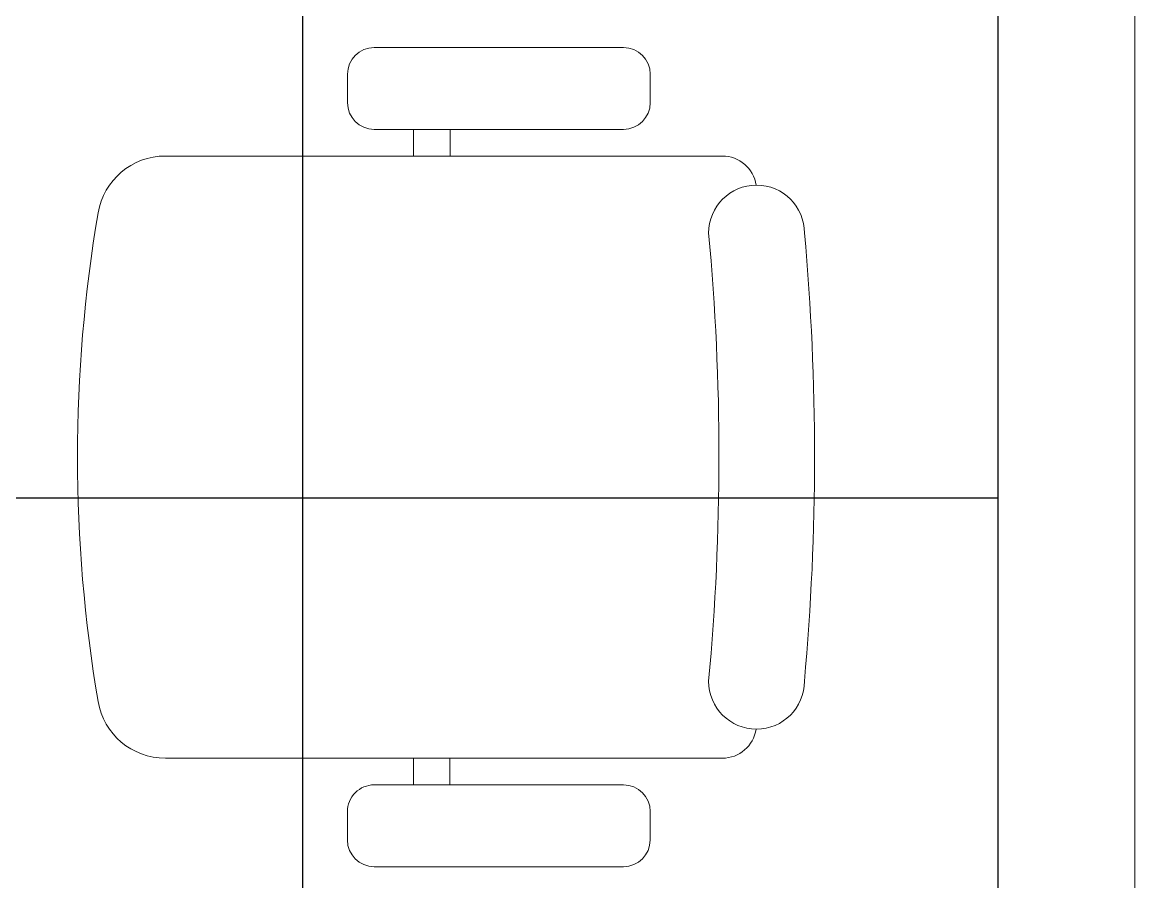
# Model space of a CAD drawing. Extents: x -560814 to 57327, y -29287 to 19916.
# Drawn here: x 12391 to 13206, y 7229 to 7858 of the extents above; entities that cross this region are included whole.
import ezdxf

# ---------------------------------------------------------------- set-up
doc = ezdxf.new("R2010")
doc.units = 0
doc.header["$LTSCALE"] = 0.25
doc.linetypes.add('DASHDOT', pattern=[25.4, 12.7, -6.35, 0, -6.35])
doc.layers.add('01-First Floor$0$FALSE CEILING', color=251, linetype='Continuous')
for name, color, linetype, lineweight in [('01-First Floor$0$LOADING', 253, 'Continuous', 5), ('01-First Floor$0$NEW Wall', 166, 'Continuous', 5), ('01-First Floor$0$Walls', 251, 'Continuous', 5), ('E-LITE-CLNG-CNDT', 6, 'DASHDOT', 35)]:
    doc.layers.add(name, color=color, linetype=linetype, lineweight=lineweight)

# ---------------------------------------------------------------- blocks, each defined once
blk = doc.blocks.new('*X241')
at = {"color": 0}
for p, q in [((5, 3), (5, 3)), ((5, 3), (5, 3)), ((5, 3), (5, 3)), ((5, 3), (5, 3)), ((5, 3), (5, 3)), ((5, 3), (5, 3)), ((5, 3), (5, 3)), ((5, 3), (5, 3)), ((5, 3), (5, 3)), ((5, 3), (5, 3)), ((5, 3), (5, 3)), ((5, 3), (5, 3)), ((5, 3), (5, 3)), ((5, 3), (5, 3)), ((5, 3), (5, 3)), ((5, 3), (5, 3)), ((5, 3), (5, 3)), ((5, 3), (5, 3)), ((5, 3), (5, 3)), ((5, 3), (5, 3)), ((5, 3), (5, 3)), ((5, 3), (5, 3)), ((5, 3), (5, 3)), ((5, 3), (5, 3)), ((5, 3), (5, 3)), ((5, 3), (5, 3)), ((5, 3), (5, 3)), ((5, 3), (5, 3)), ((5, 3), (5, 3)), ((5, 3), (5, 3)), ((5, 3), (5, 3)), ((5, 3), (5, 3)), ((5, 3), (5, 3)), ((5, 3), (5, 3)), ((5, 3), (5, 3)), ((5, 3), (5, 3)), ((5, 3), (5, 3)), ((5, 3), (5, 3)), ((5, 3), (5, 3)), ((5, 3), (5, 3)), ((5, 3), (5, 3)), ((5, 3), (5, 3)), ((5, 3), (5, 3)), ((5, 3), (5, 3)), ((5, 3), (5, 3)), ((5, 3), (5, 3)), ((5, 3), (5, 3)), ((5, 3), (5, 3)), ((5, 3), (5, 3)), ((5, 3), (5, 3)), ((5, 3), (5, 3)), ((5, 3), (5, 3)), ((5, 3), (5, 3)), ((5, 3), (5, 3)), ((5, 3), (5, 3)), ((5, 3), (5, 3)), ((5, 3), (5, 3)), ((5, 3), (5, 3)), ((5, 3), (5, 3)), ((5, 3), (5, 3)), ((5, 3), (5, 3)), ((5, 3), (5, 3)), ((5, 3), (5, 3)), ((5, 3), (5, 3)), ((5, 3), (5, 3)), ((5, 3), (5, 3)), ((6, 3), (5, 3)), ((5, 3), (5, 3)), ((6, 3), (5, 3)), ((5, 3), (5, 3)), ((6, 3), (5, 3)), ((5, 3), (5, 3)), ((6, 3), (5, 3)), ((5, 3), (5, 3)), ((5, 3), (5, 3)), ((5, 3), (5, 3)), ((5, 3), (5, 3)), ((5, 3), (5, 3)), ((5, 3), (5, 3)), ((5, 3), (5, 3)), ((5, 3), (5, 3)), ((5, 3), (5, 3)), ((5, 3), (5, 3)), ((5, 3), (5, 3)), ((5, 3), (5, 3)), ((5, 3), (5, 3)), ((5, 3), (5, 3)), ((5, 3), (5, 3)), ((5, 3), (5, 3)), ((5, 3), (5, 3)), ((5, 3), (5, 3)), ((5, 3), (5, 3)), ((5, 3), (5, 3)), ((5, 3), (5, 3)), ((5, 3), (5, 3)), ((5, 3), (5, 3)), ((6, 3), (6, 3)), ((6, 3), (6, 3)), ((6, 3), (6, 3)), ((6, 3), (6, 3)), ((6, 3), (6, 3)), ((6, 3), (6, 3)), ((6, 3), (6, 3)), ((6, 3), (6, 3)), ((6, 3), (6, 3)), ((6, 3), (6, 3)), ((6, 3), (6, 3)), ((6, 3), (6, 3)), ((6, 3), (6, 3)), ((6, 3), (6, 3)), ((6, 3), (6, 3)), ((6, 3), (6, 3)), ((6, 3), (6, 3)), ((6, 3), (6, 3)), ((6, 3), (6, 3)), ((6, 3), (6, 3)), ((6, 3), (6, 3)), ((6, 3), (6, 3)), ((6, 3), (6, 3)), ((6, 3), (6, 3)), ((6, 3), (6, 3)), ((6, 3), (6, 3)), ((6, 3), (6, 3)), ((6, 3), (6, 3)), ((6, 3), (6, 3)), ((6, 3), (6, 3)), ((6, 3), (6, 3)), ((6, 3), (6, 3)), ((6, 3), (6, 3)), ((6, 3), (6, 3)), ((6, 3), (6, 3)), ((6, 3), (6, 3)), ((6, 3), (6, 3)), ((6, 3), (6, 3)), ((6, 3), (6, 3)), ((6, 3), (6, 3)), ((6, 3), (6, 3)), ((6, 3), (6, 3)), ((6, 3), (6, 3)), ((6, 3), (6, 3)), ((6, 3), (6, 3)), ((6, 3), (6, 3)), ((6, 3), (6, 3)), ((6, 3), (6, 3)), ((6, 3), (6, 3)), ((6, 3), (6, 3)), ((6, 3), (6, 3)), ((6, 3), (6, 3)), ((6, 3), (6, 3)), ((6, 3), (6, 3)), ((6, 3), (6, 3)), ((6, 3), (6, 3)), ((6, 3), (6, 3)), ((6, 3), (6, 3)), ((6, 3), (6, 3)), ((6, 3), (6, 3)), ((6, 3), (6, 3)), ((6, 3), (6, 3)), ((6, 3), (6, 3)), ((6, 3), (6, 3)), ((6, 3), (6, 3)), ((6, 3), (6, 3)), ((6, 3), (6, 3)), ((6, 3), (6, 3)), ((6, 3), (6, 3)), ((6, 3), (6, 3)), ((6, 3), (6, 3)), ((6, 3), (6, 3)), ((6, 3), (6, 3)), ((6, 3), (6, 3)), ((6, 3), (6, 3)), ((6, 3), (6, 3)), ((6, 3), (6, 3)), ((6, 3), (6, 3)), ((6, 3), (6, 3)), ((6, 3), (6, 3)), ((6, 3), (6, 3)), ((6, 3), (6, 3)), ((6, 3), (6, 3)), ((6, 3), (6, 3)), ((6, 3), (6, 3)), ((6, 3), (6, 3)), ((6, 3), (6, 3)), ((6, 3), (6, 3)), ((6, 3), (6, 3)), ((6, 3), (6, 3)), ((6, 3), (6, 3)), ((6, 3), (6, 3)), ((6, 3), (6, 3)), ((6, 3), (6, 3)), ((6, 3), (6, 3)), ((6, 3), (6, 3)), ((6, 3), (6, 3)), ((6, 3), (6, 3)), ((6, 3), (6, 3)), ((6, 3), (6, 3)), ((6, 3), (6, 3)), ((6, 3), (6, 3)), ((6, 3), (6, 3)), ((6, 3), (6, 3)), ((6, 3), (6, 3)), ((6, 3), (6, 3)), ((6, 3), (6, 3)), ((6, 3), (6, 3)), ((6, 3), (6, 3)), ((6, 3), (6, 3)), ((6, 3), (6, 3)), ((6, 3), (6, 3)), ((6, 3), (6, 3)), ((6, 3), (6, 3)), ((6, 3), (6, 3)), ((6, 3), (6, 3)), ((6, 3), (6, 3)), ((6, 3), (6, 3)), ((6, 3), (6, 3)), ((6, 3), (6, 3)), ((6, 3), (6, 3)), ((6, 3), (6, 3)), ((6, 3), (6, 3)), ((6, 3), (6, 3)), ((6, 3), (6, 3)), ((6, 3), (6, 3)), ((6, 3), (6, 3)), ((6, 3), (6, 3)), ((6, 3), (6, 3)), ((6, 3), (6, 3)), ((6, 3), (6, 3)), ((6, 3), (6, 3)), ((6, 3), (6, 3)), ((6, 3), (6, 3)), ((6, 3), (6, 3)), ((6, 3), (6, 3)), ((6, 3), (6, 3)), ((6, 3), (6, 3)), ((6, 3), (6, 3)), ((6, 3), (6, 3)), ((6, 3), (6, 3)), ((6, 3), (6, 3)), ((6, 3), (6, 3)), ((6, 3), (6, 3)), ((6, 3), (6, 3)), ((6, 3), (6, 3)), ((6, 3), (6, 3)), ((6, 3), (6, 3)), ((6, 3), (6, 3)), ((6, 3), (6, 3)), ((6, 3), (6, 3)), ((6, 3), (6, 3)), ((6, 3), (6, 3)), ((6, 3), (6, 3)), ((6, 3), (6, 3)), ((6, 3), (6, 3)), ((6, 3), (6, 3)), ((6, 3), (6, 3)), ((6, 3), (6, 3)), ((6, 3), (6, 3)), ((6, 3), (6, 3)), ((6, 3), (6, 3)), ((6, 3), (6, 3)), ((6, 3), (6, 3)), ((6, 3), (6, 3)), ((6, 3), (6, 3)), ((6, 3), (6, 3)), ((6, 3), (6, 3)), ((6, 3), (6, 3)), ((6, 3), (6, 3)), ((6, 3), (6, 3)), ((6, 3), (6, 3)), ((6, 3), (6, 3)), ((6, 3), (6, 3)), ((6, 3), (6, 3)), ((6, 3), (6, 3)), ((6, 3), (6, 3)), ((6, 3), (6, 3)), ((6, 3), (6, 3)), ((6, 3), (6, 3)), ((6, 3), (6, 3)), ((6, 3), (6, 3)), ((6, 3), (6, 3)), ((6, 3), (6, 3)), ((6, 3), (6, 3)), ((6, 3), (6, 3)), ((6, 3), (6, 3)), ((6, 3), (6, 3)), ((6, 3), (6, 3)), ((6, 3), (6, 3)), ((6, 3), (6, 3)), ((6, 3), (6, 3)), ((6, 3), (6, 3)), ((6, 3), (6, 3)), ((6, 3), (6, 3)), ((6, 3), (6, 3)), ((6, 3), (6, 3)), ((6, 3), (6, 3)), ((6, 3), (6, 3)), ((6, 3), (6, 3)), ((6, 3), (6, 3)), ((6, 3), (6, 3)), ((6, 3), (6, 3)), ((6, 3), (6, 3)), ((6, 3), (5, 3)), ((6, 3), (5, 3)), ((6, 3), (5, 3)), ((6, 3), (5, 3)), ((6, 3), (5, 3)), ((6, 3), (6, 3)), ((6, 3), (6, 3)), ((6, 3), (6, 3)), ((6, 3), (6, 3)), ((6, 3), (6, 3)), ((6, 3), (6, 3)), ((6, 3), (6, 3)), ((6, 3), (6, 3)), ((6, 3), (6, 3)), ((6, 3), (6, 3)), ((6, 3), (6, 3)), ((6, 3), (6, 3)), ((6, 3), (6, 3)), ((6, 3), (6, 3)), ((6, 3), (6, 3)), ((6, 3), (6, 3)), ((6, 3), (6, 3)), ((6, 3), (6, 3)), ((6, 3), (6, 3)), ((6, 3), (6, 3)), ((6, 3), (6, 3)), ((6, 3), (6, 3)), ((6, 3), (6, 3)), ((6, 3), (6, 3)), ((6, 3), (6, 3)), ((6, 3), (6, 3)), ((6, 3), (6, 3)), ((6, 3), (6, 3)), ((6, 3), (6, 3)), ((6, 3), (6, 3)), ((6, 3), (6, 3)), ((6, 3), (6, 3)), ((6, 3), (6, 3)), ((6, 3), (6, 3)), ((6, 3), (6, 3)), ((6, 3), (6, 3)), ((6, 3), (6, 3)), ((6, 3), (6, 3)), ((6, 3), (6, 3)), ((6, 3), (6, 3)), ((6, 3), (6, 3)), ((6, 3), (6, 3)), ((6, 3), (6, 3)), ((6, 3), (6, 3)), ((6, 3), (6, 3)), ((6, 3), (6, 3)), ((6, 3), (6, 3)), ((6, 3), (6, 3)), ((6, 3), (6, 3)), ((6, 3), (6, 3)), ((6, 3), (6, 3)), ((6, 3), (6, 3)), ((6, 3), (6, 3)), ((6, 3), (6, 3)), ((6, 3), (6, 3)), ((6, 3), (6, 3)), ((6, 3), (6, 3)), ((6, 3), (6, 3)), ((6, 3), (6, 3)), ((6, 3), (6, 3)), ((6, 3), (6, 3)), ((6, 3), (6, 3)), ((6, 3), (6, 3)), ((6, 3), (6, 3)), ((6, 3), (6, 3)), ((6, 3), (6, 3)), ((6, 3), (6, 3)), ((6, 3), (6, 3)), ((6, 3), (6, 3)), ((6, 3), (6, 3)), ((6, 3), (6, 3)), ((6, 3), (6, 3)), ((6, 3), (6, 3)), ((6, 3), (6, 3)), ((6, 3), (6, 3)), ((6, 3), (6, 3)), ((6, 3), (6, 3)), ((6, 3), (6, 3)), ((6, 3), (6, 3)), ((6, 3), (6, 3)), ((6, 3), (6, 3)), ((6, 3), (6, 3)), ((6, 3), (6, 3)), ((6, 3), (6, 3)), ((6, 3), (6, 3)), ((6, 3), (6, 3)), ((6, 3), (6, 3)), ((6, 3), (6, 3)), ((6, 3), (6, 3)), ((6, 3), (6, 3)), ((6, 3), (6, 3)), ((6, 3), (6, 3)), ((6, 3), (6, 3)), ((6, 3), (6, 3)), ((6, 3), (6, 3)), ((6, 3), (6, 3)), ((6, 3), (6, 3)), ((6, 3), (6, 3)), ((6, 3), (6, 3)), ((6, 3), (6, 3)), ((6, 3), (6, 3)), ((6, 3), (6, 3)), ((6, 3), (6, 3)), ((6, 3), (6, 3)), ((6, 3), (6, 3)), ((6, 3), (6, 3)), ((6, 3), (6, 3)), ((6, 3), (6, 3)), ((6, 3), (6, 3)), ((6, 3), (6, 3)), ((6, 3), (6, 3)), ((6, 3), (6, 3)), ((6, 3), (6, 3)), ((6, 3), (6, 3)), ((6, 3), (6, 3)), ((6, 3), (6, 3)), ((6, 3), (6, 3)), ((6, 3), (6, 3)), ((6, 3), (6, 3)), ((6, 3), (6, 3)), ((6, 3), (6, 3)), ((6, 3), (6, 3)), ((6, 3), (6, 3)), ((6, 3), (6, 3)), ((6, 3), (6, 3)), ((6, 3), (6, 3)), ((6, 3), (6, 3)), ((6, 3), (6, 3)), ((6, 3), (6, 3)), ((6, 3), (6, 3)), ((6, 3), (6, 3)), ((6, 3), (6, 3)), ((6, 3), (6, 3)), ((6, 3), (6, 3)), ((6, 3), (6, 3)), ((6, 3), (6, 3)), ((6, 3), (6, 3)), ((6, 3), (6, 3)), ((6, 3), (6, 3)), ((6, 3), (6, 3)), ((6, 3), (6, 3)), ((6, 3), (6, 3)), ((6, 3), (6, 3)), ((6, 3), (6, 3)), ((6, 3), (6, 3)), ((6, 3), (6, 3)), ((6, 3), (6, 3)), ((6, 3), (6, 3)), ((6, 3), (6, 3)), ((6, 3), (6, 3)), ((6, 3), (6, 3)), ((6, 3), (6, 3)), ((6, 3), (6, 3)), ((6, 3), (6, 3)), ((6, 3), (6, 3)), ((6, 3), (6, 3)), ((6, 3), (6, 3)), ((6, 3), (6, 3)), ((6, 3), (6, 3)), ((6, 3), (6, 3)), ((6, 3), (6, 3)), ((6, 3), (6, 3)), ((6, 3), (6, 3)), ((6, 3), (6, 3)), ((6, 3), (6, 3)), ((6, 3), (6, 3)), ((6, 3), (6, 3)), ((6, 3), (6, 3)), ((6, 3), (6, 3)), ((6, 3), (6, 3)), ((6, 3), (6, 3)), ((6, 3), (6, 3)), ((6, 3), (6, 3)), ((6, 3), (6, 3)), ((6, 3), (6, 3)), ((6, 3), (6, 3)), ((6, 3), (6, 3)), ((6, 3), (6, 3)), ((6, 3), (6, 3)), ((6, 3), (6, 3)), ((6, 3), (6, 3)), ((6, 3), (6, 3)), ((6, 3), (6, 3)), ((6, 3), (6, 3)), ((6, 3), (6, 3)), ((6, 3), (6, 3)), ((6, 3), (6, 3)), ((6, 3), (6, 3)), ((6, 3), (6, 3)), ((6, 3), (6, 3)), ((6, 3), (6, 3)), ((6, 3), (6, 3)), ((6, 3), (6, 3)), ((6, 3), (6, 3)), ((6, 3), (6, 3)), ((6, 3), (6, 3)), ((6, 3), (6, 3)), ((6, 3), (6, 3)), ((6, 3), (6, 3)), ((6, 3), (6, 3)), ((6, 3), (6, 3)), ((6, 3), (6, 3)), ((6, 3), (6, 3)), ((6, 3), (6, 3)), ((6, 3), (6, 3)), ((6, 3), (6, 3)), ((6, 3), (6, 3)), ((6, 3), (6, 3)), ((6, 3), (6, 3)), ((6, 3), (6, 3)), ((6, 3), (6, 3)), ((6, 3), (6, 3)), ((6, 3), (6, 3)), ((6, 3), (6, 3)), ((6, 3), (6, 3)), ((6, 3), (6, 3)), ((6, 3), (6, 3)), ((6, 3), (6, 3)), ((6, 3), (6, 3)), ((6, 3), (6, 3)), ((6, 3), (6, 3)), ((6, 3), (6, 3)), ((6, 3), (6, 3)), ((6, 3), (6, 3)), ((6, 3), (6, 3)), ((6, 3), (6, 3)), ((6, 3), (6, 3)), ((6, 3), (6, 3)), ((6, 3), (6, 3)), ((6, 3), (6, 3)), ((6, 3), (6, 3)), ((6, 3), (6, 3)), ((6, 3), (6, 3)), ((6, 3), (6, 3)), ((6, 3), (6, 3)), ((6, 3), (6, 3)), ((6, 3), (6, 3)), ((6, 3), (6, 3)), ((6, 3), (6, 3)), ((6, 3), (6, 3)), ((6, 3), (6, 3)), ((6, 3), (6, 3)), ((6, 3), (6, 3)), ((6, 3), (6, 3)), ((6, 3), (6, 3)), ((6, 3), (6, 3)), ((6, 3), (6, 3)), ((6, 3), (6, 3)), ((6, 3), (6, 3)), ((6, 3), (6, 3)), ((6, 3), (6, 3)), ((6, 3), (6, 3)), ((6, 3), (6, 3)), ((6, 3), (6, 3)), ((6, 3), (6, 3)), ((6, 3), (6, 3)), ((6, 3), (6, 3)), ((6, 3), (6, 3)), ((6, 3), (6, 3)), ((6, 3), (6, 3)), ((6, 3), (6, 3)), ((6, 3), (6, 3)), ((6, 3), (6, 3)), ((6, 3), (6, 3)), ((6, 3), (6, 3)), ((6, 3), (6, 3)), ((6, 3), (6, 3)), ((6, 3), (6, 3)), ((6, 3), (6, 3)), ((6, 3), (6, 3)), ((6, 3), (6, 3)), ((6, 3), (6, 3)), ((6, 3), (6, 3)), ((6, 3), (6, 3)), ((6, 3), (6, 3)), ((6, 3), (6, 3)), ((6, 3), (6, 3)), ((6, 3), (6, 3)), ((6, 3), (6, 3)), ((6, 3), (6, 3)), ((6, 3), (6, 3)), ((6, 3), (6, 3)), ((6, 3), (6, 3)), ((6, 3), (6, 3)), ((6, 3), (6, 3)), ((6, 3), (6, 3)), ((6, 3), (6, 3)), ((6, 3), (6, 3)), ((6, 3), (6, 3)), ((6, 3), (6, 3)), ((6, 3), (6, 3)), ((6, 3), (6, 3)), ((6, 3), (6, 3)), ((6, 3), (6, 3)), ((6, 3), (6, 3)), ((6, 3), (6, 3)), ((6, 3), (6, 3)), ((6, 3), (6, 3)), ((6, 3), (6, 3)), ((6, 3), (6, 3)), ((6, 3), (6, 3)), ((6, 3), (6, 3)), ((6, 3), (6, 3)), ((6, 3), (6, 3)), ((6, 3), (6, 3)), ((6, 3), (6, 3)), ((6, 3), (6, 3)), ((6, 3), (6, 3)), ((6, 3), (6, 3)), ((6, 3), (6, 3)), ((6, 3), (6, 3)), ((6, 3), (6, 3)), ((6, 3), (6, 3)), ((6, 3), (6, 3)), ((6, 3), (6, 3)), ((6, 3), (6, 3)), ((6, 3), (6, 3))]:
    blk.add_line(p, q, dxfattribs=at)
blk = doc.blocks.new('*X242')
at = {"color": 0}
for p, q in [((13, 1), (13, 1)), ((13, 1), (13, 1)), ((13, 1), (13, 1)), ((13, 1), (13, 1)), ((13, 1), (13, 1)), ((13, 1), (13, 1)), ((13, 1), (13, 1)), ((13, 1), (13, 1)), ((13, 1), (13, 1)), ((13, 1), (13, 1)), ((13, 1), (13, 1)), ((13, 1), (13, 1)), ((13, 1), (13, 1)), ((13, 1), (13, 1)), ((13, 1), (13, 1)), ((13, 1), (14, 1)), ((13, 1), (14, 1)), ((13, 1), (14, 1)), ((13, 1), (13, 1)), ((13, 1), (13, 1)), ((13, 1), (13, 1)), ((13, 1), (13, 1)), ((13, 1), (13, 1)), ((13, 1), (13, 1)), ((13, 1), (13, 1)), ((13, 1), (13, 1)), ((13, 1), (13, 1)), ((13, 1), (13, 1)), ((13, 1), (13, 1)), ((13, 1), (13, 1)), ((13, 1), (13, 1)), ((13, 1), (13, 1)), ((13, 1), (13, 1)), ((13, 1), (13, 1)), ((13, 1), (13, 1)), ((13, 1), (13, 1)), ((13, 1), (13, 1)), ((13, 1), (13, 1)), ((13, 1), (13, 1)), ((13, 1), (13, 1)), ((13, 1), (13, 1)), ((13, 1), (13, 1)), ((13, 1), (13, 1)), ((13, 1), (13, 1)), ((13, 1), (13, 1)), ((13, 1), (13, 1)), ((13, 1), (13, 1)), ((13, 1), (13, 1)), ((13, 1), (13, 1)), ((13, 1), (13, 1)), ((13, 1), (13, 1)), ((13, 1), (13, 1)), ((13, 1), (13, 1)), ((13, 1), (13, 1)), ((13, 1), (13, 1)), ((13, 1), (13, 1)), ((13, 1), (13, 1)), ((13, 1), (13, 1)), ((13, 1), (13, 1)), ((13, 1), (13, 1)), ((13, 1), (13, 1)), ((13, 1), (13, 1)), ((13, 1), (13, 1)), ((13, 1), (13, 1)), ((13, 1), (13, 1)), ((13, 1), (13, 1)), ((13, 1), (13, 1)), ((13, 1), (13, 1)), ((13, 1), (13, 1)), ((13, 1), (13, 1)), ((13, 1), (13, 1)), ((13, 1), (13, 1)), ((13, 1), (13, 1)), ((13, 1), (13, 1)), ((13, 1), (13, 1)), ((13, 1), (13, 1)), ((13, 1), (13, 1)), ((13, 1), (13, 1)), ((13, 1), (13, 1)), ((13, 1), (13, 1)), ((13, 1), (13, 1)), ((13, 1), (13, 1)), ((13, 1), (13, 1)), ((13, 1), (13, 1)), ((13, 1), (13, 1)), ((13, 1), (13, 1)), ((13, 1), (13, 1)), ((13, 1), (13, 1)), ((13, 1), (13, 1)), ((13, 1), (13, 1)), ((13, 1), (13, 1)), ((13, 1), (13, 1)), ((13, 1), (13, 1)), ((13, 1), (13, 1)), ((13, 1), (13, 1)), ((13, 1), (13, 1)), ((13, 1), (13, 1)), ((13, 1), (13, 1)), ((13, 1), (13, 1)), ((13, 1), (13, 1)), ((13, 1), (13, 1)), ((13, 1), (13, 1)), ((13, 1), (13, 1)), ((13, 1), (13, 1)), ((13, 1), (13, 1)), ((13, 1), (13, 1)), ((13, 1), (13, 1)), ((13, 1), (13, 1)), ((13, 1), (13, 1)), ((13, 1), (13, 1)), ((13, 1), (13, 1)), ((13, 1), (13, 1)), ((13, 1), (13, 1)), ((13, 1), (13, 1)), ((13, 1), (13, 1)), ((13, 1), (13, 1)), ((13, 1), (13, 1)), ((13, 1), (13, 1)), ((13, 1), (13, 1)), ((13, 1), (13, 1)), ((13, 1), (13, 1)), ((13, 1), (13, 1)), ((13, 1), (13, 1)), ((13, 1), (14, 1)), ((13, 0), (13, 0)), ((13, 0), (13, 0)), ((13, 0), (13, 0)), ((13, 0), (13, 0)), ((13, 0), (13, 0)), ((13, 0), (13, 0)), ((13, 0), (13, 0)), ((13, 0), (13, 0)), ((13, 0), (13, 0)), ((13, 0), (13, 0)), ((13, 0), (13, 0)), ((13, 0), (13, 0)), ((13, 0), (13, 0)), ((13, 0), (13, 0)), ((13, 0), (13, 0)), ((13, 0), (13, 0)), ((13, 0), (13, 0)), ((13, 0), (13, 0)), ((13, 0), (13, 0)), ((13, 0), (13, 0)), ((13, 0), (13, 0)), ((13, 0), (13, 0)), ((13, 0), (13, 0)), ((13, 0), (13, 0)), ((13, 0), (13, 0)), ((13, 0), (13, 0)), ((13, 0), (13, 0)), ((13, 0), (13, 0)), ((13, 0), (13, 0)), ((13, 0), (13, 0)), ((13, 0), (13, 0)), ((13, 0), (13, 0)), ((13, 0), (13, 0)), ((13, 0), (13, 0)), ((13, 0), (13, 0)), ((13, 0), (13, 0)), ((13, 0), (13, 0)), ((13, 0), (13, 0)), ((13, 0), (13, 0)), ((13, 0), (13, 0)), ((13, 0), (13, 0)), ((13, 0), (13, 0)), ((13, 0), (13, 0)), ((13, 0), (13, 0)), ((13, 0), (13, 0)), ((13, 0), (13, 0)), ((13, 0), (13, 0)), ((13, 0), (13, 0)), ((13, 0), (14, 0)), ((13, 0), (14, 0)), ((13, 0), (13, 0)), ((13, 0), (14, 0)), ((14, 1), (14, 1)), ((14, 1), (14, 1)), ((14, 1), (14, 1)), ((14, 1), (14, 1)), ((14, 1), (14, 1)), ((14, 1), (14, 1)), ((14, 1), (14, 1)), ((14, 1), (14, 1)), ((14, 1), (14, 1)), ((14, 1), (14, 1)), ((14, 1), (14, 1)), ((14, 1), (14, 1)), ((14, 1), (14, 1)), ((14, 1), (14, 1)), ((14, 1), (14, 1)), ((14, 1), (14, 1)), ((14, 1), (14, 1)), ((14, 1), (14, 1)), ((14, 1), (14, 1)), ((14, 1), (14, 1)), ((14, 1), (14, 1)), ((14, 1), (14, 1)), ((14, 1), (14, 1)), ((14, 1), (14, 1)), ((14, 1), (14, 1)), ((14, 1), (14, 1)), ((14, 1), (14, 1)), ((14, 1), (14, 1)), ((14, 1), (14, 1)), ((14, 1), (14, 1)), ((14, 1), (14, 1)), ((14, 1), (14, 1)), ((14, 1), (14, 1)), ((14, 1), (14, 1)), ((14, 1), (14, 1)), ((14, 1), (14, 1)), ((14, 1), (14, 1)), ((14, 1), (14, 1)), ((14, 1), (14, 1)), ((14, 1), (14, 1)), ((14, 1), (14, 1)), ((14, 1), (14, 1)), ((14, 1), (14, 1)), ((14, 1), (14, 1)), ((14, 1), (14, 1)), ((14, 1), (14, 1)), ((14, 1), (14, 1)), ((14, 1), (14, 1)), ((14, 1), (14, 1)), ((14, 1), (14, 1)), ((14, 1), (14, 1)), ((14, 1), (14, 1)), ((14, 1), (14, 1)), ((14, 1), (14, 1)), ((14, 1), (14, 1)), ((14, 1), (14, 1)), ((14, 1), (14, 1)), ((14, 1), (14, 1)), ((14, 1), (14, 1)), ((14, 1), (14, 1)), ((14, 1), (14, 1)), ((14, 1), (14, 1)), ((14, 1), (14, 1)), ((14, 1), (14, 1)), ((14, 1), (14, 1)), ((14, 1), (14, 1)), ((14, 1), (14, 1)), ((14, 1), (14, 1)), ((14, 1), (14, 1)), ((14, 1), (14, 1)), ((14, 1), (14, 1)), ((14, 1), (14, 1)), ((14, 1), (14, 1)), ((14, 1), (14, 1)), ((14, 1), (14, 1)), ((14, 1), (14, 1)), ((14, 1), (14, 1)), ((14, 1), (14, 1)), ((14, 1), (14, 1)), ((14, 1), (14, 1)), ((14, 1), (14, 1)), ((14, 1), (14, 1)), ((14, 1), (14, 1)), ((14, 1), (14, 1)), ((14, 1), (14, 1)), ((14, 1), (14, 1)), ((14, 1), (14, 1)), ((14, 1), (14, 1)), ((14, 1), (14, 1)), ((14, 1), (14, 1)), ((14, 1), (14, 1)), ((14, 1), (14, 1)), ((14, 1), (14, 1)), ((14, 1), (14, 1)), ((14, 0), (14, 0)), ((14, 0), (14, 0)), ((14, 0), (14, 0)), ((14, 0), (14, 0)), ((14, 0), (14, 0)), ((14, 0), (14, 0)), ((14, 0), (14, 0)), ((14, 0), (14, 0)), ((14, 0), (14, 0)), ((14, 0), (14, 0)), ((14, 0), (14, 0)), ((14, 0), (14, 0)), ((14, 0), (14, 0)), ((14, 0), (14, 0)), ((14, 0), (14, 0)), ((14, 0), (14, 0)), ((14, 0), (14, 0)), ((14, 0), (14, 0)), ((14, 0), (14, 0)), ((14, 0), (14, 0)), ((14, 0), (14, 0)), ((14, 0), (14, 0)), ((14, 0), (14, 0)), ((14, 0), (14, 0)), ((14, 0), (14, 0)), ((14, 0), (14, 0)), ((14, 0), (14, 0)), ((14, 0), (14, 0)), ((14, 0), (14, 0)), ((14, 0), (14, 0)), ((14, 0), (14, 0)), ((14, 0), (14, 0)), ((14, 0), (14, 0)), ((14, 0), (14, 0)), ((14, 0), (14, 0)), ((14, 0), (14, 0)), ((14, 0), (14, 0)), ((14, 0), (14, 0)), ((14, 0), (14, 0)), ((14, 0), (14, 0)), ((14, 0), (14, 0)), ((14, 0), (14, 0)), ((14, 0), (14, 0)), ((14, 0), (14, 0)), ((14, 0), (14, 0)), ((14, 0), (14, 0)), ((14, 0), (14, 0)), ((14, 0), (14, 0)), ((13, 0), (13, 0)), ((13, 0), (14, 0)), ((13, 0), (13, 0)), ((13, 0), (14, 0)), ((13, 0), (13, 0)), ((13, 0), (14, 0)), ((13, 0), (13, 0)), ((13, 0), (13, 0)), ((13, 0), (13, 0)), ((13, 0), (13, 0)), ((13, 0), (14, 0)), ((13, 0), (13, 0)), ((13, 0), (14, 0)), ((13, 0), (13, 0)), ((13, 0), (14, 0)), ((13, 0), (13, 0)), ((13, 0), (14, 0)), ((13, 0), (13, 0)), ((13, 0), (14, 0)), ((13, 0), (13, 0)), ((13, 0), (14, 0)), ((13, 0), (13, 0)), ((13, 0), (14, 0)), ((13, 0), (13, 0)), ((13, 0), (13, 0)), ((13, 0), (13, 0)), ((13, 0), (14, 0)), ((13, 0), (13, 0)), ((13, 0), (14, 0)), ((13, 0), (13, 0)), ((13, 0), (14, 0)), ((13, 0), (13, 0)), ((13, 0), (14, 0)), ((13, 0), (13, 0)), ((13, 0), (13, 0)), ((13, 0), (13, 0)), ((13, 0), (13, 0)), ((13, 0), (13, 0)), ((13, 0), (13, 0)), ((13, 0), (13, 0)), ((13, 0), (13, 0)), ((13, 0), (13, 0)), ((13, 0), (13, 0)), ((13, 0), (13, 0)), ((13, 0), (13, 0)), ((13, 0), (13, 0)), ((13, 0), (13, 0)), ((13, 0), (13, 0)), ((13, 0), (13, 0)), ((13, 0), (13, 0)), ((13, 0), (13, 0)), ((13, 0), (13, 0)), ((13, 0), (13, 0)), ((13, 0), (13, 0)), ((13, 0), (13, 0)), ((13, 0), (13, 0)), ((13, 0), (13, 0)), ((13, 0), (13, 0)), ((13, 0), (13, 0)), ((13, 0), (13, 0)), ((13, 0), (13, 0)), ((13, 0), (13, 0)), ((13, 0), (13, 0)), ((13, 0), (13, 0)), ((13, -1), (13, -1)), ((13, -1), (13, -1)), ((13, -1), (13, -1)), ((13, -1), (13, -1)), ((13, -1), (13, -1)), ((13, -1), (14, -1)), ((13, -1), (13, -1)), ((14, 0), (14, 0)), ((14, 0), (14, 0)), ((14, 0), (14, 0)), ((14, 0), (14, 0)), ((14, 0), (14, 0)), ((14, 0), (14, 0)), ((14, 0), (14, 0)), ((14, 0), (14, 0)), ((14, 0), (14, 0)), ((14, 0), (14, 0)), ((14, 0), (14, 0)), ((14, 0), (14, 0)), ((14, 0), (14, 0)), ((14, 0), (14, 0)), ((14, 0), (14, 0)), ((13, 0), (14, 0)), ((14, 0), (14, 0)), ((14, 0), (14, 0)), ((14, 0), (14, 0)), ((14, 0), (14, 0)), ((14, 0), (14, 0)), ((14, 0), (14, 0)), ((14, 0), (14, 0)), ((14, 0), (14, 0)), ((14, 0), (14, 0)), ((14, 0), (14, 0)), ((14, 0), (14, 0)), ((14, 0), (14, 0)), ((14, 0), (14, 0)), ((14, 0), (14, 0)), ((14, 0), (14, 0)), ((14, 0), (14, 0)), ((14, 0), (14, 0)), ((14, 0), (14, 0)), ((14, 0), (14, 0)), ((14, 0), (14, 0)), ((14, 0), (14, 0)), ((14, 0), (14, 0)), ((14, 0), (14, 0)), ((14, 0), (14, 0)), ((14, 0), (14, 0)), ((14, 0), (14, 0)), ((14, 0), (14, 0)), ((14, 0), (14, 0)), ((14, 0), (14, 0)), ((14, 0), (14, 0)), ((14, 0), (14, 0)), ((14, 0), (14, 0)), ((14, 0), (14, 0)), ((14, 0), (14, 0)), ((14, -1), (14, -1)), ((14, -1), (14, -1)), ((14, -1), (14, -1)), ((14, -1), (14, -1)), ((14, -1), (14, -1))]:
    blk.add_line(p, q, dxfattribs=at)
blk = doc.blocks.new('01-First Floor$0$GF21018-P')
at = {"color": 0}
for p, q in [((-0.2207, 0.47563), (-0.2207, 0.0675)), ((0.22049, 0.47563), (0.22049, 0.0675)), ((-0.2806, 0.34221), (-0.25983, 0.34221)), ((0.25963, 0.34221), (0.2804, 0.34221)), ((-0.30021, 0.32259), (-0.30021, 0.14)), ((-0.24021, 0.32259), (-0.24021, 0.14)), ((0.24001, 0.32259), (0.24001, 0.14)), ((0.30001, 0.32259), (0.30001, 0.14)), ((-0.24021, 0.29372), (-0.2207, 0.29372)), ((0.22049, 0.29372), (0.24001, 0.29372)), ((-0.24021, 0.26708), (-0.2207, 0.26708)), ((0.22049, 0.26708), (0.24001, 0.26708)), ((-0.2806, 0.12039), (-0.25983, 0.12039)), ((0.25963, 0.12039), (0.2804, 0.12039))]:
    blk.add_line(p, q, dxfattribs=at)
for points in [[(0.24001, 0.29372), (0.24001, 0.29372), (0.24001, 0.29372), (0.24001, 0.29372), (0.24001, 0.29372), (0.24001, 0.29372), (0.24001, 0.29372), (0.24001, 0.29372), (0.24001, 0.29372), (0.24001, 0.29372), (0.24001, 0.29372), (0.24001, 0.29372), (0.24001, 0.29372), (0.24001, 0.29372), (0.24001, 0.29372), (0.24001, 0.29372), (0.24001, 0.29372), (0.24001, 0.29372), (0.24001, 0.29372), (0.24001, 0.29372), (0.24001, 0.29372), (0.24001, 0.29372), (0.24001, 0.29372), (0.24001, 0.29372), (0.24001, 0.29372), (0.24001, 0.29372), (0.24001, 0.29372), (0.24001, 0.29372), (0.24001, 0.29372), (0.24001, 0.29372), (0.24001, 0.29372), (0.24001, 0.29372), (0.24001, 0.29372), (0.24001, 0.29372), (0.24001, 0.29372), (0.24001, 0.29372), (0.24001, 0.29372), (0.24001, 0.29372), (0.24001, 0.29372), (0.24001, 0.29372), (0.24001, 0.29372), (0.24001, 0.29372), (0.24001, 0.29372), (0.24001, 0.29372), (0.24001, 0.29372), (0.24001, 0.29372), (0.24001, 0.29372), (0.24001, 0.29372), (0.24001, 0.29372), (0.24001, 0.29372), (0.24001, 0.29372), (0.24001, 0.29372), (0.24001, 0.29372), (0.24001, 0.29372), (0.24001, 0.29372), (0.24001, 0.29372), (0.24001, 0.29372), (0.24001, 0.29372), (0.24001, 0.29372), (0.24001, 0.29372), (0.24001, 0.29372), (0.24001, 0.29372), (0.24001, 0.29372), (0.24001, 0.29372), (0.24001, 0.29372), (0.24001, 0.29372), (0.24001, 0.29372), (0.24001, 0.29372), (0.24001, 0.29372), (0.24001, 0.29372), (0.24001, 0.29372), (0.24001, 0.29372), (0.24001, 0.29372), (0.24001, 0.29372), (0.24001, 0.29372), (0.24001, 0.29372), (0.24001, 0.29372), (0.24001, 0.29372), (0.24001, 0.29372), (0.24001, 0.29372), (0.24001, 0.29372), (0.24001, 0.29372), (0.24001, 0.29372), (0.24001, 0.29372), (0.24001, 0.29372), (0.24001, 0.29372), (0.24001, 0.29372), (0.24001, 0.29372), (0.24001, 0.29372), (0.24001, 0.29372), (0.24001, 0.29372), (0.24001, 0.29372), (0.24001, 0.29372), (0.24001, 0.29372), (0.24001, 0.29372), (0.24001, 0.29372), (0.24001, 0.29372), (0.24001, 0.29372), (0.24001, 0.29372), (0.24001, 0.29372), (0.24001, 0.29372), (0.24001, 0.29372), (0.24001, 0.29372), (0.24001, 0.29372), (0.24001, 0.29372), (0.24001, 0.29372), (0.24001, 0.29372), (0.24001, 0.29372), (0.24001, 0.29372), (0.24001, 0.29372), (0.24001, 0.29372), (0.24001, 0.29372), (0.24001, 0.29372), (0.24001, 0.29372), (0.24001, 0.29372), (0.24001, 0.29372), (0.24001, 0.29372), (0.24001, 0.29372), (0.24001, 0.29372), (0.24001, 0.29372), (0.24001, 0.29372), (0.24001, 0.29372), (0.24001, 0.29372), (0.24001, 0.29372), (0.24001, 0.29372), (0.24001, 0.29372), (0.24001, 0.29372), (0.24001, 0.29372), (0.24001, 0.29372), (0.24001, 0.29372), (0.24001, 0.29372), (0.24001, 0.29372), (0.24001, 0.29372), (0.24001, 0.29372), (0.24001, 0.29372), (0.24001, 0.29372), (0.24001, 0.29372), (0.24001, 0.29372), (0.24001, 0.29372), (0.24001, 0.29372), (0.24001, 0.29372), (0.24001, 0.29372), (0.24001, 0.29372), (0.24001, 0.29372), (0.24001, 0.29372), (0.24001, 0.29372), (0.24001, 0.29372), (0.24001, 0.29372), (0.24001, 0.29372), (0.24001, 0.29372), (0.24001, 0.29372), (0.24001, 0.29372), (0.24001, 0.29372), (0.24001, 0.29372), (0.24001, 0.29372), (0.24001, 0.29372), (0.24001, 0.29372), (0.24001, 0.29372), (0.24001, 0.29372), (0.24001, 0.29372), (0.24001, 0.29372), (0.24001, 0.29372), (0.24001, 0.29372), (0.24001, 0.29372), (0.24001, 0.29372), (0.24001, 0.29372), (0.24001, 0.29372), (0.24001, 0.29372), (0.24001, 0.29372), (0.24001, 0.29372), (0.24001, 0.29372), (0.24001, 0.29372), (0.24001, 0.29372), (0.24001, 0.29372), (0.24001, 0.29372), (0.24001, 0.29372), (0.24001, 0.29372), (0.24001, 0.29372), (0.24001, 0.29372), (0.24001, 0.29372), (0.24001, 0.29372), (0.24001, 0.29372), (0.24001, 0.29372), (0.24001, 0.29372), (0.24001, 0.29372), (0.24001, 0.29372), (0.24001, 0.29372), (0.24001, 0.29372), (0.24001, 0.29372), (0.24001, 0.29372), (0.24001, 0.29372), (0.24001, 0.29372), (0.24001, 0.29372), (0.24001, 0.29372), (0.24001, 0.29372), (0.24001, 0.29372), (0.24001, 0.29372), (0.24001, 0.29372), (0.24001, 0.29372), (0.24001, 0.29372), (0.24001, 0.29372), (0.24001, 0.29372), (0.24001, 0.29372), (0.24001, 0.29372), (0.24001, 0.29372), (0.24001, 0.29372), (0.24001, 0.29372), (0.24001, 0.29372), (0.24001, 0.29372), (0.24001, 0.29372), (0.24001, 0.29372), (0.24001, 0.29372), (0.24001, 0.29372), (0.24001, 0.29372), (0.24001, 0.29372), (0.24001, 0.29372), (0.24001, 0.29372), (0.24001, 0.29372), (0.24001, 0.29372), (0.24001, 0.29372), (0.24001, 0.29372), (0.24001, 0.29372), (0.24001, 0.29372), (0.24001, 0.29372), (0.24001, 0.29372), (0.24001, 0.29372), (0.24001, 0.29372), (0.24001, 0.29372), (0.24001, 0.29372), (0.24001, 0.29372), (0.24001, 0.29372), (0.24001, 0.29372), (0.24001, 0.29372), (0.24001, 0.29372), (0.24001, 0.29372), (0.24001, 0.29372), (0.24001, 0.29372), (0.24001, 0.29372), (0.24001, 0.29372), (0.24001, 0.29372), (0.24001, 0.29372), (0.24001, 0.29372), (0.24001, 0.29372), (0.24001, 0.29372), (0.24001, 0.29372), (0.24001, 0.29372), (0.24001, 0.29372), (0.24001, 0.29372), (0.24001, 0.29372), (0.24001, 0.29372), (0.24001, 0.29372), (0.24001, 0.29372), (0.24001, 0.29372), (0.24001, 0.29372), (0.24001, 0.29372), (0.24001, 0.29372), (0.24001, 0.29372), (0.24001, 0.29372), (0.24001, 0.29372), (0.24001, 0.29372), (0.24001, 0.29372), (0.24001, 0.29372), (0.24001, 0.29372), (0.24001, 0.29372), (0.24001, 0.29372), (0.24001, 0.29372), (0.24001, 0.29372), (0.24001, 0.29372), (0.24001, 0.29372), (0.24001, 0.29372), (0.24001, 0.29372), (0.24001, 0.29372), (0.24001, 0.29372), (0.24001, 0.29372), (0.24001, 0.29372), (0.24001, 0.29372), (0.24001, 0.29372)], [(0.24001, 0.29372), (0.24001, 0.29372), (0.24001, 0.29372), (0.24001, 0.29372), (0.24001, 0.29372), (0.24001, 0.29372), (0.24001, 0.29372), (0.24001, 0.29372), (0.24001, 0.29372), (0.24001, 0.29372), (0.24001, 0.29372), (0.24001, 0.29372), (0.24001, 0.29372), (0.24001, 0.29372), (0.24001, 0.29372), (0.24001, 0.29372), (0.24001, 0.29372), (0.24001, 0.29372), (0.24001, 0.29372), (0.24001, 0.29372), (0.24001, 0.29372), (0.24001, 0.29372), (0.24001, 0.29372), (0.24001, 0.29372), (0.24001, 0.29372), (0.24001, 0.29372), (0.24001, 0.29372), (0.24001, 0.29372), (0.24001, 0.29372), (0.24001, 0.29372), (0.24001, 0.29372), (0.24001, 0.29372), (0.24001, 0.29372), (0.24001, 0.29372), (0.24001, 0.29372), (0.24001, 0.29372), (0.24001, 0.29372), (0.24001, 0.29372), (0.24001, 0.29372), (0.24001, 0.29372), (0.24001, 0.29372), (0.24001, 0.29372), (0.24001, 0.29372), (0.24001, 0.29372), (0.24001, 0.29372), (0.24001, 0.29372), (0.24001, 0.29372), (0.24001, 0.29372), (0.24001, 0.29372), (0.24001, 0.29372), (0.24001, 0.29372), (0.24001, 0.29372), (0.24001, 0.29372), (0.24001, 0.29372), (0.24001, 0.29372), (0.24001, 0.29372), (0.24001, 0.29372), (0.24001, 0.29372), (0.24001, 0.29372), (0.24001, 0.29372), (0.24001, 0.29372), (0.24001, 0.29372), (0.24001, 0.29372), (0.24001, 0.29372), (0.24001, 0.29372), (0.24001, 0.29372), (0.24001, 0.29372), (0.24001, 0.29372), (0.24001, 0.29372), (0.24001, 0.29372), (0.24001, 0.29372), (0.24001, 0.29372), (0.24001, 0.29372), (0.24001, 0.29372), (0.24001, 0.29372), (0.24001, 0.29372), (0.24001, 0.29372), (0.24001, 0.29372), (0.24001, 0.29372), (0.24001, 0.29372), (0.24001, 0.29372), (0.24001, 0.29372), (0.24001, 0.29372), (0.24001, 0.29372), (0.24001, 0.29372), (0.24001, 0.29372), (0.24001, 0.29372), (0.24001, 0.29372), (0.24001, 0.29372), (0.24001, 0.29372), (0.24001, 0.29372), (0.24001, 0.29372), (0.24001, 0.29372), (0.24001, 0.29372), (0.24001, 0.29372), (0.24001, 0.29372), (0.24001, 0.29372), (0.24001, 0.29372), (0.24001, 0.29372), (0.24001, 0.29372), (0.24001, 0.29372), (0.24001, 0.29372), (0.24001, 0.29372), (0.24001, 0.29372), (0.24001, 0.29372), (0.24001, 0.29372), (0.24001, 0.29372), (0.24001, 0.29372), (0.24001, 0.29372), (0.24001, 0.29372), (0.24001, 0.29372), (0.24001, 0.29372), (0.24001, 0.29372), (0.24001, 0.29372), (0.24001, 0.29372), (0.24001, 0.29372), (0.24001, 0.29372), (0.24001, 0.29372), (0.24001, 0.29372), (0.24001, 0.29372), (0.24001, 0.29372), (0.24001, 0.29372), (0.24001, 0.29372), (0.24001, 0.29372), (0.24001, 0.29372), (0.24001, 0.29372), (0.24001, 0.29372), (0.24001, 0.29372), (0.24001, 0.29372), (0.24001, 0.29372), (0.24001, 0.29372), (0.24001, 0.29372), (0.24001, 0.29372), (0.24001, 0.29372), (0.24001, 0.29372), (0.24001, 0.29372), (0.24001, 0.29372), (0.24001, 0.29372), (0.24001, 0.29372), (0.24001, 0.29372), (0.24001, 0.29372), (0.24001, 0.29372), (0.24001, 0.29372), (0.24001, 0.29372), (0.24001, 0.29372), (0.24001, 0.29372), (0.24001, 0.29372), (0.24001, 0.29372), (0.24001, 0.29372), (0.24001, 0.29372), (0.24001, 0.29372), (0.24001, 0.29372), (0.24001, 0.29372), (0.24001, 0.29372), (0.24001, 0.29372), (0.24001, 0.29372), (0.24001, 0.29372), (0.24001, 0.29372), (0.24001, 0.29372), (0.24001, 0.29372), (0.24001, 0.29372), (0.24001, 0.29372), (0.24001, 0.29372), (0.24001, 0.29372), (0.24001, 0.29372), (0.24001, 0.29372), (0.24001, 0.29372), (0.24001, 0.29372), (0.24001, 0.29372), (0.24001, 0.29372), (0.24001, 0.29372), (0.24001, 0.29372), (0.24001, 0.29372), (0.24001, 0.29372), (0.24001, 0.29372), (0.24001, 0.29372), (0.24001, 0.29372), (0.24001, 0.29372), (0.24001, 0.29372), (0.24001, 0.29372), (0.24001, 0.29372), (0.24001, 0.29372), (0.24001, 0.29372), (0.24001, 0.29372), (0.24001, 0.29372), (0.24001, 0.29372), (0.24001, 0.29372), (0.24001, 0.29372), (0.24001, 0.29372), (0.24001, 0.29372), (0.24001, 0.29372), (0.24001, 0.29372), (0.24001, 0.29372), (0.24001, 0.29372), (0.24001, 0.29372), (0.24001, 0.29372), (0.24001, 0.29372), (0.24001, 0.29372), (0.24001, 0.29372), (0.24001, 0.29372), (0.24001, 0.29372), (0.24001, 0.29372), (0.24001, 0.29372), (0.24001, 0.29372), (0.24001, 0.29372), (0.24001, 0.29372), (0.24001, 0.29372), (0.24001, 0.29372), (0.24001, 0.29372), (0.24001, 0.29372), (0.24001, 0.29372), (0.24001, 0.29372), (0.24001, 0.29372), (0.24001, 0.29372), (0.24001, 0.29372), (0.24001, 0.29372), (0.24001, 0.29372), (0.24001, 0.29372), (0.24001, 0.29372)], [(0.24001, 0.29372), (0.24001, 0.29372), (0.24001, 0.29372), (0.24001, 0.29372), (0.24001, 0.29372), (0.24001, 0.29372), (0.24001, 0.29372), (0.24001, 0.29372), (0.24001, 0.29372), (0.24001, 0.29372), (0.24001, 0.29372), (0.24001, 0.29372), (0.24001, 0.29372), (0.24001, 0.29372), (0.24001, 0.29372), (0.24001, 0.29372), (0.24001, 0.29372), (0.24001, 0.29372), (0.24001, 0.29372), (0.24001, 0.29372), (0.24001, 0.29372), (0.24001, 0.29372), (0.24001, 0.29372), (0.24001, 0.29372), (0.24001, 0.29372), (0.24001, 0.29372), (0.24001, 0.29372), (0.24001, 0.29372), (0.24001, 0.29372), (0.24001, 0.29372), (0.24001, 0.29372), (0.24001, 0.29372), (0.24001, 0.29372), (0.24001, 0.29372), (0.24001, 0.29372), (0.24001, 0.29372), (0.24001, 0.29372), (0.24001, 0.29372), (0.24001, 0.29372), (0.24001, 0.29372), (0.24001, 0.29372), (0.24001, 0.29372), (0.24001, 0.29372), (0.24001, 0.29372), (0.24001, 0.29372), (0.24001, 0.29372), (0.24001, 0.29372), (0.24001, 0.29372), (0.24001, 0.29372), (0.24001, 0.29372), (0.24001, 0.29372), (0.24001, 0.29372), (0.24001, 0.29372), (0.24001, 0.29372), (0.24001, 0.29372), (0.24001, 0.29372), (0.24001, 0.29372), (0.24001, 0.29372), (0.24001, 0.29372), (0.24001, 0.29372), (0.24001, 0.29372), (0.24001, 0.29372), (0.24001, 0.29372), (0.24001, 0.29372), (0.24001, 0.29372), (0.24001, 0.29372), (0.24001, 0.29372), (0.24001, 0.29372), (0.24001, 0.29372), (0.24001, 0.29372), (0.24001, 0.29372), (0.24001, 0.29372), (0.24001, 0.29372), (0.24001, 0.29372), (0.24001, 0.29372), (0.24001, 0.29372), (0.24001, 0.29372), (0.24001, 0.29372), (0.24001, 0.29372), (0.24001, 0.29372), (0.24001, 0.29372), (0.24001, 0.29372), (0.24001, 0.29372), (0.24001, 0.29372), (0.24001, 0.29372), (0.24001, 0.29372), (0.24001, 0.29372), (0.24001, 0.29372), (0.24001, 0.29372), (0.24001, 0.29372), (0.24001, 0.29372), (0.24001, 0.29372), (0.24001, 0.29372), (0.24001, 0.29372), (0.24001, 0.29372), (0.24001, 0.29372), (0.24001, 0.29372), (0.24001, 0.29372), (0.24001, 0.29372), (0.24001, 0.29372), (0.24001, 0.29372), (0.24001, 0.29372), (0.24001, 0.29372), (0.24001, 0.29372), (0.24001, 0.29372), (0.24001, 0.29372), (0.24001, 0.29372), (0.24001, 0.29372), (0.24001, 0.29372), (0.24001, 0.29372), (0.24001, 0.29372), (0.24001, 0.29372), (0.24001, 0.29372), (0.24001, 0.29372), (0.24001, 0.29372), (0.24001, 0.29372), (0.24001, 0.29372), (0.24001, 0.29372), (0.24001, 0.29372), (0.24001, 0.29372), (0.24001, 0.29372), (0.24001, 0.29372), (0.24001, 0.29372), (0.24001, 0.29372), (0.24001, 0.29372), (0.24001, 0.29372), (0.24001, 0.29372), (0.24001, 0.29372), (0.24001, 0.29372), (0.24001, 0.29372), (0.24001, 0.29372), (0.24001, 0.29372), (0.24001, 0.29372), (0.24001, 0.29372), (0.24001, 0.29372), (0.24001, 0.29372), (0.24001, 0.29372), (0.24001, 0.29372), (0.24001, 0.29372), (0.24001, 0.29372), (0.24001, 0.29372), (0.24001, 0.29372), (0.24001, 0.29372), (0.24001, 0.29372), (0.24001, 0.29372), (0.24001, 0.29372), (0.24001, 0.29372), (0.24001, 0.29372), (0.24001, 0.29372), (0.24001, 0.29372), (0.24001, 0.29372), (0.24001, 0.29372), (0.24001, 0.29372), (0.24001, 0.29372), (0.24001, 0.29372), (0.24001, 0.29372), (0.24001, 0.29372), (0.24001, 0.29372), (0.24001, 0.29372), (0.24001, 0.29372), (0.24001, 0.29372), (0.24001, 0.29372), (0.24001, 0.29372), (0.24001, 0.29372), (0.24001, 0.29372), (0.24001, 0.29372), (0.24001, 0.29372), (0.24001, 0.29372), (0.24001, 0.29372), (0.24001, 0.29372), (0.24001, 0.29372), (0.24001, 0.29372), (0.24001, 0.29372), (0.24001, 0.29372), (0.24001, 0.29372), (0.24001, 0.29372), (0.24001, 0.29372), (0.24001, 0.29372), (0.24001, 0.29372), (0.24001, 0.29372), (0.24001, 0.29372), (0.24001, 0.29372), (0.24001, 0.29372), (0.24001, 0.29372), (0.24001, 0.29372), (0.24001, 0.29372), (0.24001, 0.29372), (0.24001, 0.29372), (0.24001, 0.29372), (0.24001, 0.29372), (0.24001, 0.29372), (0.24001, 0.29372), (0.24001, 0.29372), (0.24001, 0.29372), (0.24001, 0.29372), (0.24001, 0.29372), (0.24001, 0.29372), (0.24001, 0.29372), (0.24001, 0.29372), (0.24001, 0.29372), (0.24001, 0.29372), (0.24001, 0.29372), (0.24001, 0.29372), (0.24001, 0.29372), (0.24001, 0.29372), (0.24001, 0.29372), (0.24001, 0.29372), (0.24001, 0.29372), (0.24001, 0.29372), (0.24001, 0.29372), (0.24001, 0.29372), (0.24001, 0.29372), (0.24001, 0.29372), (0.24001, 0.29372)]]:
    blk.add_lwpolyline(points, close=True, dxfattribs=at)
for centre, radius, start, end in [((-0.0001, -0.52948), 1.06948, 80.36712, 99.63288), ((-0.1707, 0.47563), 0.05, 99.63288, 180), ((0.17049, 0.47563), 0.05, 0, 80.36712), ((-0.2806, 0.32259), 0.01962, 90, 180), ((-0.25983, 0.32259), 0.01962, 360, 90), ((0.25963, 0.32259), 0.01962, 90, 180), ((0.2804, 0.32259), 0.01962, 0, 90), ((-0.2806, 0.14), 0.01962, 180, 270), ((-0.25983, 0.14), 0.01962, 270, 360), ((0.25963, 0.14), 0.01962, 180, 270), ((0.2804, 0.14), 0.01962, 270, 0), ((-0.16429, 0.0425), 0.03511, 90, 270), ((0, 1.84674), 1.77674, 264.69456, 275.30527), ((0.16409, 0.0425), 0.03511, 270, 90), ((-0.1957, 0.0675), 0.025, 180, 261.47208), ((0.19549, 0.0675), 0.025, 278.52792, 360), ((0, 1.83136), 1.83136, 264.85322, 275.14698)]:
    blk.add_arc(centre, radius, start, end, dxfattribs=at)
at = {"layer": '01-First Floor$0$NEW Wall', "color": 0, "linetype": 'Continuous'}
for points in [[(0.24001, 0.29372), (0.24001, 0.29372), (0.24001, 0.29372), (0.24001, 0.29372), (0.24001, 0.29372), (0.24001, 0.29372), (0.24001, 0.29372), (0.24001, 0.29372)], [(0.24001, 0.29372), (0.24001, 0.29372), (0.24001, 0.29372), (0.24001, 0.29372), (0.24001, 0.29372), (0.24001, 0.29372), (0.24001, 0.29372)], [(0.24001, 0.29372), (0.24001, 0.29372), (0.24001, 0.29372), (0.24001, 0.29372), (0.24001, 0.29372), (0.24001, 0.29372), (0.24001, 0.29372), (0.24001, 0.29372), (0.24001, 0.29372)], [(0.24001, 0.29372), (0.24001, 0.29372), (0.24001, 0.29372), (0.24001, 0.29372), (0.24001, 0.29372), (0.24001, 0.29372), (0.24001, 0.29372), (0.24001, 0.29372), (0.24001, 0.29372), (0.24001, 0.29372)], [(0.24001, 0.29372), (0.24001, 0.29372), (0.24001, 0.29372), (0.24001, 0.29372), (0.24001, 0.29372), (0.24001, 0.29372), (0.24001, 0.29372), (0.24001, 0.29372), (0.24001, 0.29372), (0.24001, 0.29372), (0.24001, 0.29372), (0.24001, 0.29372), (0.24001, 0.29372), (0.24001, 0.29372), (0.24001, 0.29372)], [(0.24001, 0.29372), (0.24001, 0.29372), (0.24001, 0.29372), (0.24001, 0.29372), (0.24001, 0.29372), (0.24001, 0.29372), (0.24001, 0.29372), (0.24001, 0.29372), (0.24001, 0.29372), (0.24001, 0.29372)], [(0.24001, 0.29372), (0.24001, 0.29372), (0.24001, 0.29372), (0.24001, 0.29372), (0.24001, 0.29372), (0.24001, 0.29372), (0.24001, 0.29372), (0.24001, 0.29372), (0.24001, 0.29372), (0.24001, 0.29372)], [(0.24001, 0.29372), (0.24001, 0.29372), (0.24001, 0.29372), (0.24001, 0.29372), (0.24001, 0.29372), (0.24001, 0.29372), (0.24001, 0.29372), (0.24001, 0.29372), (0.24001, 0.29372), (0.24001, 0.29372)], [(0.24001, 0.29372), (0.24001, 0.29372), (0.24001, 0.29372), (0.24001, 0.29372), (0.24001, 0.29372), (0.24001, 0.29372), (0.24001, 0.29372), (0.24001, 0.29372), (0.24001, 0.29372), (0.24001, 0.29372), (0.24001, 0.29372), (0.24001, 0.29372), (0.24001, 0.29372), (0.24001, 0.29372), (0.24001, 0.29372), (0.24001, 0.29372), (0.24001, 0.29372), (0.24001, 0.29372)], [(0.24001, 0.29372), (0.24001, 0.29372), (0.24001, 0.29372), (0.24001, 0.29372), (0.24001, 0.29372), (0.24001, 0.29372), (0.24001, 0.29372), (0.24001, 0.29372), (0.24001, 0.29372), (0.24001, 0.29372), (0.24001, 0.29372), (0.24001, 0.29372)], [(0.24001, 0.29372), (0.24001, 0.29372), (0.24001, 0.29372), (0.24001, 0.29372), (0.24001, 0.29372), (0.24001, 0.29372), (0.24001, 0.29372)], [(0.24001, 0.29372), (0.24001, 0.29372), (0.24001, 0.29372), (0.24001, 0.29372), (0.24001, 0.29372), (0.24001, 0.29372), (0.24001, 0.29372), (0.24001, 0.29372), (0.24001, 0.29372), (0.24001, 0.29372), (0.24001, 0.29372), (0.24001, 0.29372), (0.24001, 0.29372), (0.24001, 0.29372), (0.24001, 0.29372), (0.24001, 0.29372), (0.24001, 0.29372), (0.24001, 0.29372), (0.24001, 0.29372), (0.24001, 0.29372), (0.24001, 0.29372), (0.24001, 0.29372), (0.24001, 0.29372), (0.24001, 0.29372), (0.24001, 0.29372), (0.24001, 0.29372), (0.24001, 0.29372), (0.24001, 0.29372), (0.24001, 0.29372), (0.24001, 0.29372), (0.24001, 0.29372), (0.24001, 0.29372), (0.24001, 0.29372), (0.24001, 0.29372), (0.24001, 0.29372), (0.24001, 0.29372), (0.24001, 0.29372), (0.24001, 0.29372), (0.24001, 0.29372), (0.24001, 0.29372), (0.24001, 0.29372), (0.24001, 0.29372), (0.24001, 0.29372), (0.24001, 0.29372), (0.24001, 0.29372), (0.24001, 0.29372), (0.24001, 0.29372), (0.24001, 0.29372), (0.24001, 0.29372), (0.24001, 0.29372), (0.24001, 0.29372), (0.24001, 0.29372), (0.24001, 0.29372), (0.24001, 0.29372), (0.24001, 0.29372), (0.24001, 0.29372), (0.24001, 0.29372), (0.24001, 0.29372), (0.24001, 0.29372), (0.24001, 0.29372), (0.24001, 0.29372), (0.24001, 0.29372), (0.24001, 0.29372), (0.24001, 0.29372), (0.24001, 0.29372), (0.24001, 0.29372), (0.24001, 0.29372), (0.24001, 0.29372), (0.24001, 0.29372), (0.24001, 0.29372), (0.24001, 0.29372), (0.24001, 0.29372), (0.24001, 0.29372), (0.24001, 0.29372), (0.24001, 0.29372), (0.24001, 0.29372), (0.24001, 0.29372), (0.24001, 0.29372), (0.24001, 0.29372), (0.24001, 0.29372), (0.24001, 0.29372), (0.24001, 0.29372), (0.24001, 0.29372), (0.24001, 0.29372), (0.24001, 0.29372), (0.24001, 0.29372), (0.24001, 0.29372), (0.24001, 0.29372), (0.24001, 0.29372), (0.24001, 0.29372), (0.24001, 0.29372), (0.24001, 0.29372), (0.24001, 0.29372), (0.24001, 0.29372), (0.24001, 0.29372), (0.24001, 0.29372), (0.24001, 0.29372), (0.24001, 0.29372), (0.24001, 0.29372), (0.24001, 0.29372), (0.24001, 0.29372), (0.24001, 0.29372), (0.24001, 0.29372), (0.24001, 0.29372), (0.24001, 0.29372), (0.24001, 0.29372), (0.24001, 0.29372), (0.24001, 0.29372), (0.24001, 0.29372), (0.24001, 0.29372), (0.24001, 0.29372)], [(0.24001, 0.29372), (0.24001, 0.29372), (0.24001, 0.29372), (0.24001, 0.29372), (0.24001, 0.29372), (0.24001, 0.29372), (0.24001, 0.29372), (0.24001, 0.29372), (0.24001, 0.29372), (0.24001, 0.29372), (0.24001, 0.29372), (0.24001, 0.29372), (0.24001, 0.29372), (0.24001, 0.29372), (0.24001, 0.29372), (0.24001, 0.29372), (0.24001, 0.29372)], [(0.24001, 0.29372), (0.24001, 0.29372), (0.24001, 0.29372), (0.24001, 0.29372), (0.24001, 0.29372), (0.24001, 0.29372), (0.24001, 0.29372), (0.24001, 0.29372), (0.24001, 0.29372), (0.24001, 0.29372), (0.24001, 0.29372), (0.24001, 0.29372), (0.24001, 0.29372), (0.24001, 0.29372), (0.24001, 0.29372), (0.24001, 0.29372), (0.24001, 0.29372), (0.24001, 0.29372), (0.24001, 0.29372), (0.24001, 0.29372), (0.24001, 0.29372), (0.24001, 0.29372), (0.24001, 0.29372), (0.24001, 0.29372), (0.24001, 0.29372), (0.24001, 0.29372), (0.24001, 0.29372), (0.24001, 0.29372), (0.24001, 0.29372), (0.24001, 0.29372), (0.24001, 0.29372), (0.24001, 0.29372), (0.24001, 0.29372), (0.24001, 0.29372), (0.24001, 0.29372), (0.24001, 0.29372), (0.24001, 0.29372), (0.24001, 0.29372), (0.24001, 0.29372), (0.24001, 0.29372), (0.24001, 0.29372), (0.24001, 0.29372), (0.24001, 0.29372), (0.24001, 0.29372), (0.24001, 0.29372), (0.24001, 0.29372), (0.24001, 0.29372), (0.24001, 0.29372), (0.24001, 0.29372), (0.24001, 0.29372), (0.24001, 0.29372), (0.24001, 0.29372), (0.24001, 0.29372), (0.24001, 0.29372), (0.24001, 0.29372), (0.24001, 0.29372), (0.24001, 0.29372), (0.24001, 0.29372), (0.24001, 0.29372), (0.24001, 0.29372), (0.24001, 0.29372), (0.24001, 0.29372), (0.24001, 0.29372), (0.24001, 0.29372), (0.24001, 0.29372), (0.24001, 0.29372), (0.24001, 0.29372), (0.24001, 0.29372), (0.24001, 0.29372), (0.24001, 0.29372), (0.24001, 0.29372), (0.24001, 0.29372), (0.24001, 0.29372), (0.24001, 0.29372), (0.24001, 0.29372), (0.24001, 0.29372), (0.24001, 0.29372), (0.24001, 0.29372), (0.24001, 0.29372), (0.24001, 0.29372), (0.24001, 0.29372), (0.24001, 0.29372), (0.24001, 0.29372), (0.24001, 0.29372), (0.24001, 0.29372), (0.24001, 0.29372), (0.24001, 0.29372), (0.24001, 0.29372), (0.24001, 0.29372)], [(0.24001, 0.29372), (0.24001, 0.29372), (0.24001, 0.29372), (0.24001, 0.29372), (0.24001, 0.29372), (0.24001, 0.29372), (0.24001, 0.29372), (0.24001, 0.29372), (0.24001, 0.29372), (0.24001, 0.29372), (0.24001, 0.29372), (0.24001, 0.29372), (0.24001, 0.29372), (0.24001, 0.29372), (0.24001, 0.29372), (0.24001, 0.29372), (0.24001, 0.29372), (0.24001, 0.29372), (0.24001, 0.29372), (0.24001, 0.29372), (0.24001, 0.29372), (0.24001, 0.29372), (0.24001, 0.29372), (0.24001, 0.29372), (0.24001, 0.29372), (0.24001, 0.29372), (0.24001, 0.29372), (0.24001, 0.29372), (0.24001, 0.29372), (0.24001, 0.29372), (0.24001, 0.29372), (0.24001, 0.29372), (0.24001, 0.29372), (0.24001, 0.29372), (0.24001, 0.29372), (0.24001, 0.29372), (0.24001, 0.29372), (0.24001, 0.29372), (0.24001, 0.29372), (0.24001, 0.29372), (0.24001, 0.29372), (0.24001, 0.29372), (0.24001, 0.29372), (0.24001, 0.29372), (0.24001, 0.29372), (0.24001, 0.29372), (0.24001, 0.29372), (0.24001, 0.29372), (0.24001, 0.29372), (0.24001, 0.29372), (0.24001, 0.29372), (0.24001, 0.29372), (0.24001, 0.29372), (0.24001, 0.29372)]]:
    blk.add_lwpolyline(points, dxfattribs=at)
at = {"color": 0}
for name, xscale, yscale, zscale in [('*X241', 8.59375e-11, 8.59375e-11, 8.59375e-11), ('*X242', 5.5e-11, 5.5e-11, 5.5e-11)]:
    blk.add_blockref(name, (0.24001, 0.29372), dxfattribs=dict(at, xscale=xscale, yscale=yscale, zscale=zscale))
blk = doc.blocks.new('01-First Floor')
at = {"layer": '01-First Floor$0$FALSE CEILING', "linetype": 'Continuous'}
for p, q in [((12596.44, 5110), (12596.44, 8553.52)), ((8396.44, 7510), (13106, 7510))]:
    blk.add_line(p, q, dxfattribs=at)
at = {"layer": '01-First Floor$0$FALSE CEILING'}
blk.add_lwpolyline([(13106, 8553.52), (8396.44, 8553.52), (8396.44, 5110), (13106, 5110)], close=True, dxfattribs=at)
at = {"layer": '01-First Floor$0$Walls'}
for p, q in [((13106, 6190), (13106, 8553.52)), ((13206, 6190), (13206, 8551.56))]:
    blk.add_line(p, q, dxfattribs=at)
at = {"layer": '01-First Floor$0$LOADING', "extrusion": (7.77426e-06, -2.24021e-05, 1), "xscale": 1000, "yscale": 1000, "zscale": 1000, "rotation": 89.9985892449479}
blk.add_blockref('01-First Floor$0$GF21018-P', (12971.38, 7539.92, -0.19), dxfattribs=at)

msp = doc.modelspace()

# ---------------------------------------------------------------- block references
at = {"layer": 'E-LITE-CLNG-CNDT'}
msp.add_blockref('01-First Floor', (0, 0), dxfattribs=at)

doc.saveas('drawing.dxf')
